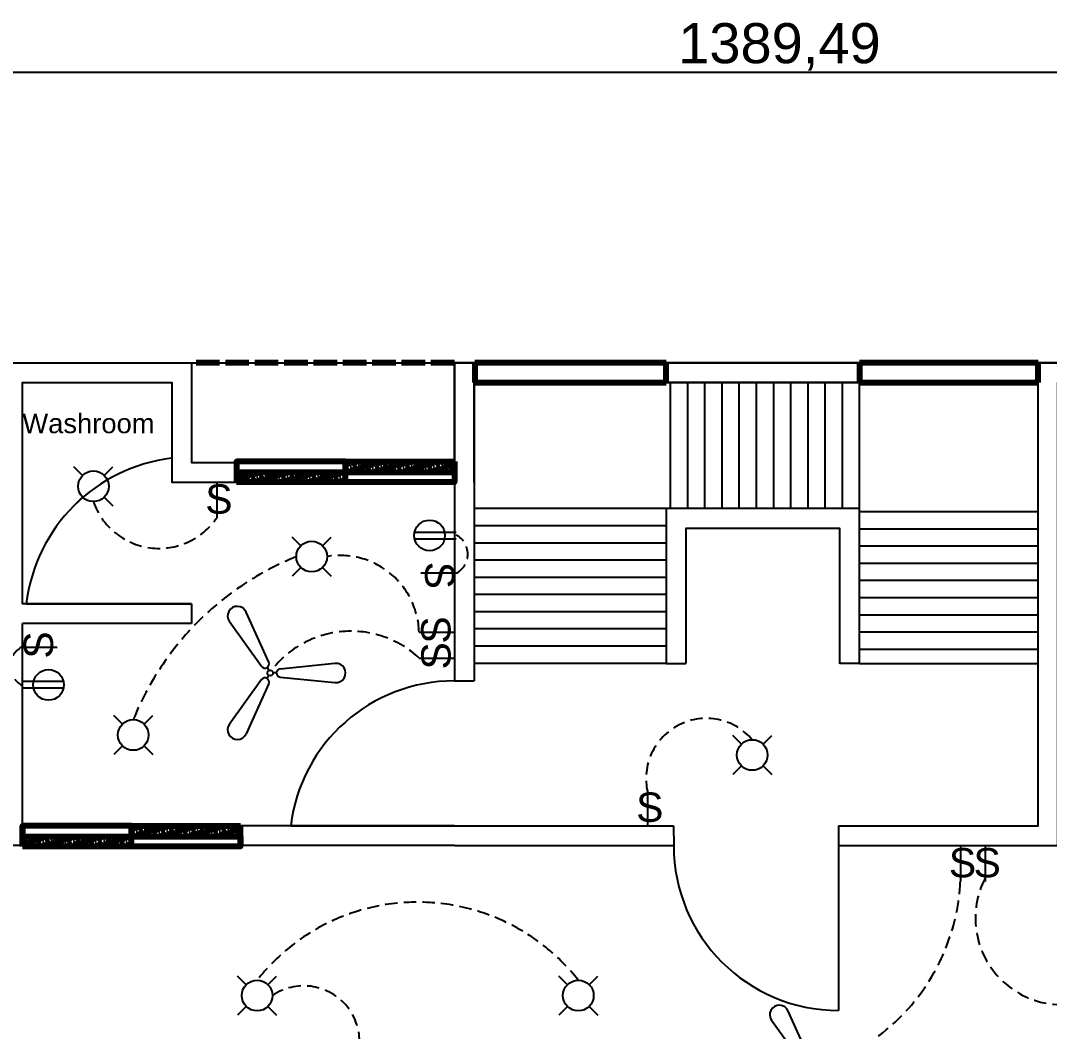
# Model space of a CAD drawing. Header units: feet. Extents: x 15180 to 17114, y 6067 to 8094.
# Drawn here: x 15779 to 16305, y 7577 to 8094 of the extents above; entities that cross this region are included whole.
import ezdxf

# ---------------------------------------------------------------- set-up
doc = ezdxf.new("R2010")
doc.units = ezdxf.units.FT
doc.linetypes.add('ACAD_ISO02W100', pattern=[15, 12, -3])
doc.linetypes.add('HIDDEN', pattern=[9.525, 6.35, -3.175])
for name, color, linetype in [('Dimension', 130, 'Continuous'), ('doors', 211, 'Continuous'), ('Electrical', 50, 'Continuous'), ('Electrical Hidden', 120, 'HIDDEN'), ('Switches', 90, 'Continuous')]:
    doc.layers.add(name, color=color, linetype=linetype)
doc.layers.add('Layer1', color=40, linetype='ACAD_ISO02W100', lineweight=80)
doc.layers.add('Windows', color=142, linetype='Continuous', lineweight=80)
doc.layers.add('Layer2', color=7, linetype='ACAD_ISO02W100', true_color=0xff8f8f)
doc.styles.get("Standard").update_dxf_attribs({"font": 'arial.ttf'})
doc.dimstyles.new('ISO-25', dxfattribs={"dimtxt": 20.5, "dimasz": 10.5, "dimexe": 1.25, "dimexo": 0.625, "dimtad": 1, "dimtxsty": 'Standard', "dimcen": 2.5, "dimadec": 0, "dimazin": 0, "dimtfac": 1, "dimtmove": 0, "dimatfit": 3, "dimfxl": 1, "dimarcsym": 0})

# ---------------------------------------------------------------- blocks, each defined once
blk = doc.blocks.new('*D1')
at = {"layer": 'Defpoints', "color": 0, "transparency": 16777216}
for p in [(16861.26, 8067.35), (15471.76, 7918.71), (16861.26, 7918.71)]:
    blk.add_point(p, dxfattribs=at)
at = {"layer": 'Dimension', "color": 0, "lineweight": -2, "transparency": 16777216}
for p, q in [((15471.76, 7919.33), (15471.76, 8068.6)), ((15482.26, 8067.35), (16850.76, 8067.35)), ((16861.26, 7919.33), (16861.26, 8068.6))]:
    blk.add_line(p, q, dxfattribs=at)
at = {"layer": 'Dimension', "color": 0, "transparency": 16777216}
for points in [[(15482.26, 8069.1), (15482.26, 8065.6), (15471.76, 8067.35)], [(16850.76, 8069.1), (16850.76, 8065.6), (16861.26, 8067.35)]]:
    blk.add_solid(points, dxfattribs=at)
at = {"layer": 'Dimension', "color": 0, "transparency": 16777216, "insert": (16166.51, 8080.29), "char_height": 20.5, "attachment_point": 5}
blk.add_mtext('1389,49', dxfattribs=at)
blk = doc.blocks.new('*U31')
at = {"layer": 'Electrical'}
blk.add_line((-2.22, -2.22), (2.22, 2.22), dxfattribs=at)
blk = doc.blocks.new('*U32')
at = {"layer": 'Electrical', "color": 0, "linetype": 'ByBlock', "lineweight": -2, "transparency": 16777216}
for p, rotation in [((12970.18, 6151.56), 90.00000000000001), ((12970.18, 6136.04), 180), ((12985.7, 6136.04), 270)]:
    blk.add_blockref('*U31', p, dxfattribs=dict(at, rotation=rotation))
blk.add_blockref('*U31', (12985.7, 6151.56), dxfattribs=at)
blk = doc.blocks.new('*U33')
at = {"layer": 'Electrical'}
blk.add_line((-2.22, -2.22), (2.22, 2.22), dxfattribs=at)
blk = doc.blocks.new('*U34')
at = {"layer": 'Electrical', "color": 0, "linetype": 'ByBlock', "lineweight": -2, "transparency": 16777216}
for p, rotation in [((12970.18, 6151.56), 90.00000000000001), ((12970.18, 6136.04), 180), ((12985.7, 6136.04), 270)]:
    blk.add_blockref('*U33', p, dxfattribs=dict(at, rotation=rotation))
blk.add_blockref('*U33', (12985.7, 6151.56), dxfattribs=at)
blk = doc.blocks.new('*U35')
at = {"layer": 'Electrical'}
blk.add_line((-2.22, -2.22), (2.22, 2.22), dxfattribs=at)
blk = doc.blocks.new('*U36')
at = {"layer": 'Electrical', "color": 0, "linetype": 'ByBlock', "lineweight": -2, "transparency": 16777216}
for p, rotation in [((12970.18, 6151.56), 90.00000000000001), ((12970.18, 6136.04), 180), ((12985.7, 6136.04), 270)]:
    blk.add_blockref('*U35', p, dxfattribs=dict(at, rotation=rotation))
blk.add_blockref('*U35', (12985.7, 6151.56), dxfattribs=at)
blk = doc.blocks.new('*U37')
at = {"layer": 'Electrical'}
blk.add_line((-2.22, -2.22), (2.22, 2.22), dxfattribs=at)
blk = doc.blocks.new('*U38')
at = {"layer": 'Electrical', "color": 0, "linetype": 'ByBlock', "lineweight": -2, "transparency": 16777216}
for p, rotation in [((12970.18, 6151.56), 90.00000000000001), ((12970.18, 6136.04), 180), ((12985.7, 6136.04), 270)]:
    blk.add_blockref('*U37', p, dxfattribs=dict(at, rotation=rotation))
blk.add_blockref('*U37', (12985.7, 6151.56), dxfattribs=at)
blk = doc.blocks.new('*U49')
at = {"layer": 'Electrical'}
blk.add_line((-2.22, -2.22), (2.22, 2.22), dxfattribs=at)
blk = doc.blocks.new('*U50')
at = {"layer": 'Electrical', "color": 0, "linetype": 'ByBlock', "lineweight": -2, "transparency": 16777216}
for p, rotation in [((12970.18, 6151.56), 90.00000000000001), ((12970.18, 6136.04), 180), ((12985.7, 6136.04), 270)]:
    blk.add_blockref('*U49', p, dxfattribs=dict(at, rotation=rotation))
blk.add_blockref('*U49', (12985.7, 6151.56), dxfattribs=at)
blk = doc.blocks.new('*U51')
at = {"layer": 'Electrical'}
blk.add_line((-2.22, -2.22), (2.22, 2.22), dxfattribs=at)
blk = doc.blocks.new('*U52')
at = {"layer": 'Electrical', "color": 0, "linetype": 'ByBlock', "lineweight": -2, "transparency": 16777216}
for p, rotation in [((12970.18, 6151.56), 90.00000000000001), ((12970.18, 6136.04), 180), ((12985.7, 6136.04), 270)]:
    blk.add_blockref('*U51', p, dxfattribs=dict(at, rotation=rotation))
blk.add_blockref('*U51', (12985.7, 6151.56), dxfattribs=at)
blk = doc.blocks.new('*U69')
at = {"layer": 'Electrical', "color": 1}
for p, q in [((-16.81, 0), (-18.58, 0)), ((-14.9, 2.11), (13.13, 4.93)), ((-14.9, -2.11), (13.13, -4.93))]:
    blk.add_line(p, q, dxfattribs=at)
for centre, radius, start, end in [((-14.68, 0), 2.12, 95.7392, 264.2608), ((13.62, 0), 4.95, 264.2608, 95.7392)]:
    blk.add_arc(centre, radius, start, end, dxfattribs=at)
blk = doc.blocks.new('*U70')
at = {"layer": 'Electrical', "color": 0, "linetype": 'ByBlock', "lineweight": -2, "transparency": 16777216}
for p, rotation in [((11046.94, 5535.16), 120), ((11046.94, 5500.53), 239.9999999999999)]:
    blk.add_blockref('*U69', p, dxfattribs=dict(at, rotation=rotation))
blk.add_blockref('*U69', (11076.93, 5517.84), dxfattribs=at)
blk = doc.blocks.new('*U77')
at = {"layer": 'Electrical', "color": 1}
for p, q in [((-16.81, 0), (-18.58, 0)), ((-14.9, 2.11), (13.13, 4.93)), ((-14.9, -2.11), (13.13, -4.93))]:
    blk.add_line(p, q, dxfattribs=at)
for centre, radius, start, end in [((-14.68, 0), 2.12, 95.7392, 264.2608), ((13.62, 0), 4.95, 264.2608, 95.7392)]:
    blk.add_arc(centre, radius, start, end, dxfattribs=at)
blk = doc.blocks.new('*U78')
at = {"layer": 'Electrical', "color": 0, "linetype": 'ByBlock', "lineweight": -2, "transparency": 16777216}
for p, rotation in [((11046.94, 5535.16), 120), ((11046.94, 5500.53), 239.9999999999999)]:
    blk.add_blockref('*U77', p, dxfattribs=dict(at, rotation=rotation))
blk.add_blockref('*U77', (11076.93, 5517.84), dxfattribs=at)

msp = doc.modelspace()

# ---------------------------------------------------------------- hatches: boundary and pattern name
at = {"layer": 'Windows'}
h = msp.add_hatch(dxfattribs=at)
h.set_pattern_fill('ANSI36', color=256, scale=0.675929)
h.set_pattern_definition([(45, (4850.2543, 2610.8967), (1.13812798, 4.17313593), [5.36518675, -1.07303735, 0, -1.07303735])])
h.paths.add_polyline_path([(15888.931, 7862.893), (15888.931, 7857.779), (15944.654, 7857.779), (15944.654, 7862.893)])
h.paths.add_polyline_path([(15944.654, 7868.361), (15944.654, 7862.893), (16000.378, 7862.893), (16000.378, 7868.361)])
h = msp.add_hatch(dxfattribs=at)
h.set_pattern_fill('ANSI36', color=256, scale=0.675929)
h.set_pattern_definition([(45, (4740.8943, 2424.5363), (1.13812798, 4.17313593), [5.36518675, -1.07303735, 0, -1.07303735])])
h.paths.add_polyline_path([(15779.571, 7676.533), (15779.571, 7671.418), (15835.294, 7671.418), (15835.294, 7676.533)])
h.paths.add_polyline_path([(15835.294, 7682.001), (15835.294, 7676.533), (15891.018, 7676.533), (15891.018, 7682.001)])

# ---------------------------------------------------------------- linework, layer by layer
for p, q in [((16110.859, 7844.214), (16110.859, 7908.65)), ((16119.646, 7844.214), (16119.646, 7908.65)), ((16128.433, 7844.214), (16128.433, 7908.65)), ((16137.22, 7844.214), (16137.22, 7908.65)), ((16146.007, 7844.214), (16146.007, 7908.65)), ((16154.794, 7844.214), (16154.794, 7908.65)), ((16163.581, 7844.214), (16163.581, 7908.65)), ((16172.368, 7844.214), (16172.368, 7908.65)), ((16181.155, 7844.214), (16181.155, 7908.65)), ((16189.942, 7844.214), (16189.942, 7908.65)), ((16198.73, 7844.214), (16198.73, 7908.65)), ((16207.517, 7844.214), (16207.517, 7908.65)), ((16108.612, 7844.214), (16010.438, 7844.214)), ((16207.517, 7842.735), (16298.72, 7842.735)), ((16108.612, 7835.427), (16010.438, 7835.427)), ((16207.517, 7833.948), (16298.72, 7833.948)), ((16108.612, 7826.64), (16010.438, 7826.64)), ((16207.517, 7825.161), (16298.72, 7825.161)), ((16108.612, 7817.853), (16010.438, 7817.853)), ((16207.517, 7816.374), (16298.72, 7816.374)), ((16108.612, 7809.066), (16010.438, 7809.066)), ((16207.517, 7807.587), (16298.72, 7807.587)), ((16108.612, 7800.279), (16010.438, 7800.279)), ((16207.517, 7798.8), (16298.72, 7798.8)), ((15866.073, 7795.55), (15866.073, 7785.49)), ((16108.612, 7791.492), (16010.438, 7791.492)), ((16207.517, 7790.013), (16298.72, 7790.013)), ((16108.612, 7782.705), (16010.438, 7782.705)), ((16207.517, 7781.226), (16298.72, 7781.226)), ((16108.612, 7773.918), (16010.438, 7773.918)), ((16207.517, 7772.439), (16298.72, 7772.439)), ((16108.612, 7765.131), (16010.438, 7765.131)), ((16108.612, 7765.131), (16118.671, 7765.131)), ((16207.517, 7765.131), (16197.457, 7765.131)), ((16207.517, 7765.131), (16298.72, 7765.131)), ((16000.378, 7756.196), (16010.438, 7756.196)), ((16112.445, 7682.001), (16112.458, 7671.829)), ((16196.713, 7682.001), (16196.713, 7671.941)), ((16000.378, 7671.941), (15916.124, 7671.941)), ((16196.713, 7671.941), (16196.713, 7587.687))]:
    msp.add_line(p, q)
for points in [[(15565.45, 7918.71), (15866.073, 7918.71)], [(15769.511, 7918.71), (15866.073, 7918.71), (15866.073, 7867.838)], [(15769.511, 7918.71), (15866.073, 7918.71)], [(15866.073, 7918.71), (15866.073, 7867.838), (15888.931, 7867.838)], [(16000.378, 7918.71), (16710.061, 7918.71), (16710.061, 7311.552), (15992.8, 7311.552)], [(16000.378, 7918.71), (16000.378, 7867.838)], [(16308.78, 7918.71), (16000.378, 7918.71), (16000.378, 7867.838)], [(16000.378, 7867.838), (16000.378, 7918.71)], [(15779.571, 7671.941), (15769.511, 7671.941), (15769.511, 7908.65)], [(15866.073, 7795.55), (15779.571, 7795.55), (15779.571, 7908.65), (15856.014, 7908.65), (15856.014, 7867.838)], [(15779.571, 7908.65), (15856.014, 7908.65)], [(15779.571, 7795.55), (15779.571, 7908.65), (15856.014, 7908.65)], [(15856.014, 7908.65), (15856.014, 7857.779), (15888.931, 7857.779)], [(16010.438, 7908.65), (16298.72, 7908.65)], [(16010.438, 7908.65), (16010.438, 7756.196)], [(16196.713, 7682.001), (16298.72, 7682.001), (16298.72, 7908.65), (16010.438, 7908.65), (16010.438, 7756.196)], [(16010.438, 7857.779), (16010.438, 7908.65)], [(16196.713, 7671.941), (16308.78, 7671.941), (16308.78, 7908.65)], [(16000.378, 7857.779), (16000.378, 7756.196)], [(16000.378, 7857.779), (16000.378, 7756.196)], [(16207.517, 7765.131), (16207.517, 7844.214), (16108.612, 7844.214), (16108.612, 7765.131)], [(16197.457, 7764.924), (16197.457, 7834.155), (16118.671, 7834.155), (16118.671, 7765.131)], [(15866.073, 7785.49), (15779.571, 7785.49)], [(15779.571, 7682.001), (15779.571, 7785.49)], [(16000.378, 7682.001), (15891.018, 7682.001)], [(16000.378, 7682.001), (16112.445, 7682.001)], [(16000.378, 7671.941), (16000.378, 7671.941), (15891.018, 7671.941)], [(16000.378, 7671.941), (16112.445, 7671.941)]]:
    msp.add_lwpolyline(points)
at = {"layer": 'doors'}
for p, q in [((15781.554, 7795.55), (15866.073, 7795.55)), ((15916.726, 7682.001), (16000.378, 7682.001)), ((16196.713, 7671.941), (16196.713, 7587.687))]:
    msp.add_line(p, q, dxfattribs=at)
for centre, radius, start, end in [((15866.073, 7785.49), 85.116, 96.7874, 173.2126), ((16000.378, 7671.941), 84.254, 90, 173.14284), ((16196.713, 7671.941), 84.254, 180, 270)]:
    msp.add_arc(centre, radius, start, end, dxfattribs=at)
at = {"layer": 'Electrical', "color": 6}
for p, q in [((15878.906, 7857.745), (15878.906, 7839.544)), ((15982.293, 7781.073), (16000.494, 7781.073)), ((15982.343, 7767.864), (16000.544, 7767.864)), ((16099.148, 7700.202), (16099.148, 7682.001)), ((16258.979, 7671.819), (16258.979, 7653.618)), ((16271.593, 7671.811), (16271.593, 7653.61))]:
    msp.add_line(p, q, dxfattribs=at)
at = {"layer": 'Electrical', "color": 3}
for p, q in [((16001.475, 7811.246), (15983.274, 7811.246)), ((15779.165, 7773.403), (15797.366, 7773.403))]:
    msp.add_line(p, q, dxfattribs=at)
at = {"layer": 'Electrical'}
for centre in [(15815.861, 7855.651), (15927.429, 7819.71), (15836.227, 7728.508), (16152.602, 7718.278), (15899.532, 7595.299), (16063.714, 7595.299)]:
    msp.add_circle(centre, 7.837, dxfattribs=at)
at = {"layer": 'Electrical', "color": 1}
msp.add_circle((15906.208, 7760.221), 1.415, dxfattribs=at)
at = {"layer": 'Electrical Hidden', "color": 120}
for centre, radius, start, end in [((15849.455, 7859.472), 35.559, 199.13828, 325.91547), ((16129.113, 7706.202), 30.794, 40.29141, 193.3239), ((16153.862, 7658.694), 105.239, 286.26138, 357.23551), ((16310.968, 7634.921), 44.292, 152.74855, 292.88937), ((15981.623, 7538.679), 104.372, 38.13874, 141.86126), ((15923.401, 7571.732), 28.503, 318.96455, 124.22645), ((16239.715, 7588.039), 96.334, 243.94841, 358.9539)]:
    msp.add_arc(centre, radius, start, end, dxfattribs=at)
at = {"layer": 'Electrical Hidden'}
for centre, radius, start, end in [((15996.158, 7820.958), 11.072, 298.70022, 62.13358), ((15976.14, 7679.797), 150.909, 112.00699, 157.99301), ((15942.043, 7780.02), 40.264, 1.49749, 99.68976), ((15947.475, 7730.401), 51.178, 47.05471, 142.58702), ((15784.483, 7763.691), 11.072, 118.70022, 242.13358)]:
    msp.add_arc(centre, radius, start, end, dxfattribs=at)
at = {"layer": 'Layer1'}
msp.add_line((16000.378, 7918.71), (15866.073, 7918.71), dxfattribs=at)
at = {"layer": 'Layer2'}
msp.add_lwpolyline([(15471.763, 7918.71), (16861.258, 7918.71), (16861.258, 7267.016, -0.4142136), (16793.665, 7199.423), (15471.763, 7199.423)], format="xyb", close=True, dxfattribs=at)
at = {"layer": 'Switches'}
for p, q in [((15980.073, 7832.275), (16001.333, 7832.275)), ((15980.074, 7828.758), (16001.333, 7828.758)), ((15800.566, 7755.891), (15779.307, 7755.891)), ((15800.568, 7752.373), (15779.307, 7752.373))]:
    msp.add_line(p, q, dxfattribs=at)
for centre in [(15987.711, 7830.52), (15792.93, 7754.129)]:
    msp.add_circle(centre, 7.837, dxfattribs=at)
at = {"layer": 'Windows'}
for p, q in [((16108.612, 7918.71), (16010.847, 7918.71)), ((16010.847, 7918.71), (16010.847, 7908.65)), ((16108.612, 7908.65), (16108.612, 7918.71)), ((16298.72, 7918.71), (16207.517, 7918.71)), ((16207.517, 7918.71), (16207.517, 7908.65)), ((16298.72, 7908.65), (16298.72, 7918.71)), ((16010.847, 7908.65), (16108.612, 7908.65)), ((16207.517, 7908.65), (16298.72, 7908.65)), ((15888.931, 7867.838), (15888.931, 7857.779)), ((15944.654, 7868.361), (16000.378, 7868.361)), ((16000.378, 7868.361), (16000.378, 7857.779)), ((15944.654, 7857.779), (15888.931, 7857.779)), ((15779.571, 7671.418), (15779.571, 7682.001)), ((15835.294, 7682.001), (15891.018, 7682.001)), ((15891.018, 7671.418), (15891.018, 7682.001)), ((15835.294, 7671.418), (15779.571, 7671.418))]:
    msp.add_line(p, q, dxfattribs=at)
for points in [[(15888.931, 7862.893), (15944.654, 7862.893), (15944.654, 7868.361), (15888.931, 7868.361)], [(15944.654, 7862.893), (16000.378, 7862.893), (16000.378, 7857.779), (15944.654, 7857.779)], [(15779.571, 7676.533), (15835.294, 7676.533), (15835.294, 7682.001), (15779.571, 7682.001)], [(15835.294, 7676.533), (15891.018, 7676.533), (15891.018, 7671.418), (15835.294, 7671.418)]]:
    msp.add_lwpolyline(points, close=True, dxfattribs=at)

# ---------------------------------------------------------------- block references
at = {"layer": 'Electrical'}
for name, p in [('*U32', (2837.923, 1711.852)), ('*U34', (2949.491, 1675.912)), ('*U70', (4849.274, 2242.377)), ('*U36', (2858.289, 1584.71)), ('*U38', (3174.664, 1574.48)), ('*U50', (2921.594, 1451.501)), ('*U52', (3085.776, 1451.501)), ('*U78', (5126.397, 2038.406))]:
    msp.add_blockref(name, p, dxfattribs=at)

# ---------------------------------------------------------------- texts
at = {"insert": (15779.571, 7892.802), "char_height": 10, "attachment_point": 1}
msp.add_mtext_dynamic_manual_height_columns('Washroom', width=152.29057, gutter_width=12.5, heights=[0], dxfattribs=at)
at = {"layer": 'Electrical', "color": 6, "char_height": 15, "attachment_point": 1}
for insert in [(15873.019, 7856.648), (16093.262, 7699.105), (16253.092, 7670.722), (16265.706, 7670.714)]:
    msp.add_mtext_dynamic_manual_height_columns('S', width=32.74745, gutter_width=12.5, heights=[0], dxfattribs=dict(at, insert=insert))
at = {"layer": 'Electrical', "color": 3, "char_height": 15, "attachment_point": 1}
for insert, rotation in [((16000.378, 7817.132), 270), ((15780.262, 7767.517), 90)]:
    msp.add_mtext_dynamic_manual_height_columns('S', width=32.74745, gutter_width=12.5, heights=[0], dxfattribs=dict(at, insert=insert, rotation=rotation))
at = {"layer": 'Electrical', "color": 6, "char_height": 15, "attachment_point": 1, "rotation": 90}
for insert in [(15983.39, 7775.187), (15983.439, 7761.978)]:
    msp.add_mtext_dynamic_manual_height_columns('S', width=32.74745, gutter_width=12.5, heights=[0], dxfattribs=dict(at, insert=insert))

# ---------------------------------------------------------------- dimensions: what is measured, and where the dimension line sits
at = {"layer": 'Dimension'}
dim = msp.add_linear_dim(base=(16861.25752, 8067.3494), p1=(15471.76254, 7918.70974), p2=(16861.25752, 7918.70974), dimstyle='ISO-25', dxfattribs=at)
dim.commit()
dim.dimension.update_dxf_attribs({"geometry": '*D1', "text_midpoint": (16166.51003, 8080.29398)})

doc.saveas('drawing.dxf')
